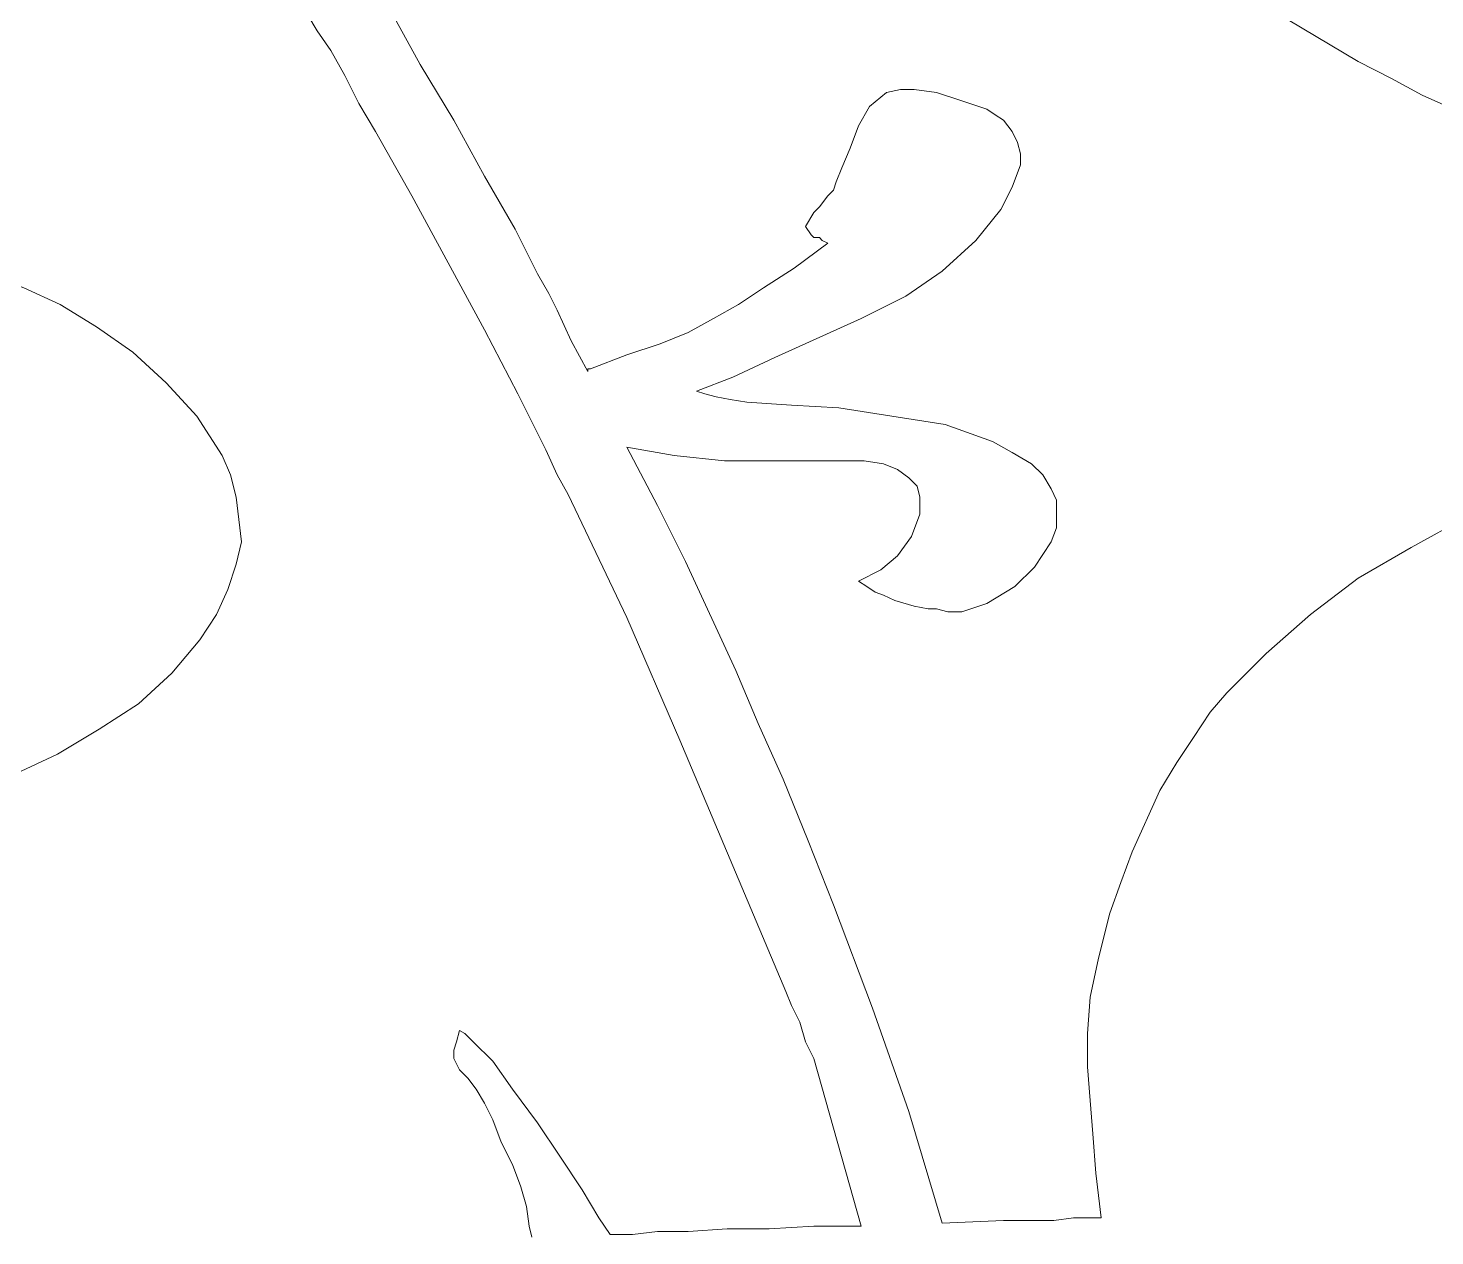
# Model space of a CAD drawing. Header units: centimetres. Extents: x -51 to 51, y -37 to 37.
# Drawn here: x -7.34 to 5.99, y 1.12 to 12.56 of the extents above; entities that cross this region are included whole.
import ezdxf

# ---------------------------------------------------------------- set-up
doc = ezdxf.new("R2010")
doc.units = ezdxf.units.CM
doc.header["$MEASUREMENT"] = 0
doc.layers.add('Layer 1', color=7, linetype='Continuous')

msp = doc.modelspace()

# ---------------------------------------------------------------- linework, layer by layer
at = {"layer": 'Layer 1', "lineweight": 9}
for points, knots in [([(-4.59962, 12.53097), (-4.59962, 12.53097), (-4.78468, 12.84821), (-4.78468, 12.84821), (-4.78468, 12.84821), (-4.78468, 12.84821), (-4.96973, 13.08614), (-4.96973, 13.08614), (-4.96973, 13.08614), (-4.96973, 13.08614), (-5.10192, 13.32406), (-5.10192, 13.32406), (-5.10192, 13.32406), (-5.10192, 13.32406), (-5.2341, 13.48268), (-5.2341, 13.48268), (-5.2341, 13.48268), (-5.2341, 13.48268), (-5.33985, 13.61487), (-5.33985, 13.61487), (-5.33985, 13.61487), (-5.33985, 13.61487), (-5.41916, 13.72061), (-5.41916, 13.72061), (-5.41916, 13.72061), (-5.41916, 13.72061), (-5.49846, 13.77348), (-5.49846, 13.77348), (-5.49846, 13.77348), (-5.49846, 13.77348), (-5.57777, 13.77348), (-5.57777, 13.77348), (-5.57777, 13.77348), (-5.57777, 13.77348), (-5.65708, 13.77348), (-5.65708, 13.77348), (-5.65708, 13.77348), (-5.65708, 13.77348), (-5.73639, 13.72061), (-5.73639, 13.72061), (-5.73639, 13.72061), (-5.73639, 13.72061), (-5.8157, 13.6413), (-5.8157, 13.6413), (-5.8157, 13.6413), (-5.8157, 13.6413), (-5.89501, 13.53556), (-5.89501, 13.53556), (-5.89501, 13.53556), (-5.89501, 13.53556), (-6.13294, 13.24475), (-6.13294, 13.24475), (-6.13294, 13.24475), (-6.13294, 13.24475), (-6.26512, 13.0597), (-6.26512, 13.0597), (-6.26512, 13.0597), (-6.26512, 13.0597), (-6.42374, 12.87464), (-6.42374, 12.87464)], [0, 0, 0, 0, 0.0625, 0.0625, 0.0625, 0.0625, 0.125, 0.125, 0.125, 0.125, 0.1875, 0.1875, 0.1875, 0.1875, 0.25, 0.25, 0.25, 0.25, 0.3125, 0.3125, 0.3125, 0.3125, 0.375, 0.375, 0.375, 0.375, 0.4375, 0.4375, 0.4375, 0.4375, 0.5, 0.5, 0.5, 0.5, 0.5625, 0.5625, 0.5625, 0.5625, 0.625, 0.625, 0.625, 0.625, 0.6875, 0.6875, 0.6875, 0.6875, 0.75, 0.75, 0.75, 0.75, 0.8125, 0.8125, 0.8125, 0.8125, 0.875, 0.875, 0.875, 0.875, 1, 1, 1, 1]), ([(-4.33526, 13.3505), (-4.33526, 13.3505), (-4.25595, 13.21832), (-4.25595, 13.21832), (-4.25595, 13.21832), (-4.25595, 13.21832), (-4.1502, 13.08614), (-4.1502, 13.08614), (-4.1502, 13.08614), (-4.1502, 13.08614), (-4.01802, 12.90108), (-4.01802, 12.90108), (-4.01802, 12.90108), (-4.01802, 12.90108), (-3.88584, 12.68959), (-3.88584, 12.68959), (-3.88584, 12.68959), (-3.88584, 12.68959), (-3.62147, 12.21373), (-3.62147, 12.21373), (-3.62147, 12.21373), (-3.62147, 12.21373), (-3.30424, 11.685), (-3.30424, 11.685), (-3.30424, 11.685), (-3.30424, 11.685), (-3.01344, 11.15627), (-3.01344, 11.15627), (-3.01344, 11.15627), (-3.01344, 11.15627), (-2.72263, 10.65398), (-2.72263, 10.65398), (-2.72263, 10.65398), (-2.72263, 10.65398), (-2.51114, 10.231), (-2.51114, 10.231), (-2.51114, 10.231), (-2.51114, 10.231), (-2.4054, 10.04594), (-2.4054, 10.04594), (-2.4054, 10.04594), (-2.4054, 10.04594), (-2.32609, 9.88732), (-2.32609, 9.88732)], [0, 0, 0, 0, 0.08333333, 0.08333333, 0.08333333, 0.08333333, 0.16666667, 0.16666667, 0.16666667, 0.16666667, 0.25, 0.25, 0.25, 0.25, 0.33333333, 0.33333333, 0.33333333, 0.33333333, 0.41666667, 0.41666667, 0.41666667, 0.41666667, 0.5, 0.5, 0.5, 0.5, 0.58333333, 0.58333333, 0.58333333, 0.58333333, 0.66666667, 0.66666667, 0.66666667, 0.66666667, 0.75, 0.75, 0.75, 0.75, 0.83333333, 0.83333333, 0.83333333, 0.83333333, 1, 1, 1, 1]), ([(-2.22034, 8.14251), (-2.22034, 8.14251), (-2.32609, 8.32757), (-2.32609, 8.32757), (-2.32609, 8.32757), (-2.32609, 8.32757), (-2.43183, 8.5655), (-2.43183, 8.5655), (-2.43183, 8.5655), (-2.43183, 8.5655), (-2.56402, 8.82986), (-2.56402, 8.82986), (-2.56402, 8.82986), (-2.56402, 8.82986), (-2.6962, 9.09423), (-2.6962, 9.09423), (-2.6962, 9.09423), (-2.6962, 9.09423), (-3.01344, 9.70227), (-3.01344, 9.70227), (-3.01344, 9.70227), (-3.01344, 9.70227), (-3.35711, 10.33674), (-3.35711, 10.33674), (-3.35711, 10.33674), (-3.35711, 10.33674), (-3.70078, 10.97122), (-3.70078, 10.97122), (-3.70078, 10.97122), (-3.70078, 10.97122), (-4.04446, 11.57926), (-4.04446, 11.57926), (-4.04446, 11.57926), (-4.04446, 11.57926), (-4.20308, 11.84362), (-4.20308, 11.84362), (-4.20308, 11.84362), (-4.20308, 11.84362), (-4.33526, 12.10799), (-4.33526, 12.10799), (-4.33526, 12.10799), (-4.33526, 12.10799), (-4.46744, 12.34591), (-4.46744, 12.34591), (-4.46744, 12.34591), (-4.46744, 12.34591), (-4.59962, 12.53097), (-4.59962, 12.53097)], [0, 0, 0, 0, 0.07692308, 0.07692308, 0.07692308, 0.07692308, 0.15384615, 0.15384615, 0.15384615, 0.15384615, 0.23076923, 0.23076923, 0.23076923, 0.23076923, 0.30769231, 0.30769231, 0.30769231, 0.30769231, 0.38461538, 0.38461538, 0.38461538, 0.38461538, 0.46153846, 0.46153846, 0.46153846, 0.46153846, 0.53846154, 0.53846154, 0.53846154, 0.53846154, 0.61538462, 0.61538462, 0.61538462, 0.61538462, 0.69230769, 0.69230769, 0.69230769, 0.69230769, 0.76923077, 0.76923077, 0.76923077, 0.76923077, 0.84615385, 0.84615385, 0.84615385, 0.84615385, 1, 1, 1, 1]), ([(5.86922, 11.92293), (5.86922, 11.92293), (5.57842, 12.08155), (5.57842, 12.08155), (5.57842, 12.08155), (5.57842, 12.08155), (5.26118, 12.24017), (5.26118, 12.24017), (5.26118, 12.24017), (5.26118, 12.24017), (4.60027, 12.63672), (4.60027, 12.63672)], [0, 0, 0, 0, 0.25, 0.25, 0.25, 0.25, 0.5, 0.5, 0.5, 0.5, 1, 1, 1, 1]), ([(0.44974, 11.42064), (0.44974, 11.42064), (0.52905, 11.63213), (0.52905, 11.63213), (0.52905, 11.63213), (0.52905, 11.63213), (0.6348, 11.81718), (0.6348, 11.81718), (0.6348, 11.81718), (0.6348, 11.81718), (0.79342, 11.94937), (0.79342, 11.94937), (0.79342, 11.94937), (0.79342, 11.94937), (0.9256, 11.9758), (0.9256, 11.9758), (0.9256, 11.9758), (0.9256, 11.9758), (1.05778, 11.9758), (1.05778, 11.9758)], [0, 0, 0, 0, 0.16666667, 0.16666667, 0.16666667, 0.16666667, 0.33333333, 0.33333333, 0.33333333, 0.33333333, 0.5, 0.5, 0.5, 0.5, 0.66666667, 0.66666667, 0.66666667, 0.66666667, 1, 1, 1, 1]), ([(1.05778, 11.9758), (1.05778, 11.9758), (1.26927, 11.94937), (1.26927, 11.94937), (1.26927, 11.94937), (1.26927, 11.94937), (1.5072, 11.87006), (1.5072, 11.87006), (1.5072, 11.87006), (1.5072, 11.87006), (1.74513, 11.79075), (1.74513, 11.79075), (1.74513, 11.79075), (1.74513, 11.79075), (1.82444, 11.73788), (1.82444, 11.73788), (1.82444, 11.73788), (1.82444, 11.73788), (1.90375, 11.685), (1.90375, 11.685)], [0, 0, 0, 0, 0.16666667, 0.16666667, 0.16666667, 0.16666667, 0.33333333, 0.33333333, 0.33333333, 0.33333333, 0.5, 0.5, 0.5, 0.5, 0.66666667, 0.66666667, 0.66666667, 0.66666667, 1, 1, 1, 1]), ([(10.60135, 10.5218), (10.60135, 10.5218), (9.38527, 10.78616), (9.38527, 10.78616), (9.38527, 10.78616), (9.38527, 10.78616), (8.1692, 11.1034), (8.1692, 11.1034), (8.1692, 11.1034), (8.1692, 11.1034), (7.56116, 11.28846), (7.56116, 11.28846), (7.56116, 11.28846), (7.56116, 11.28846), (6.95312, 11.47351), (6.95312, 11.47351), (6.95312, 11.47351), (6.95312, 11.47351), (6.39795, 11.685), (6.39795, 11.685), (6.39795, 11.685), (6.39795, 11.685), (5.86922, 11.92293), (5.86922, 11.92293)], [0, 0, 0, 0, 0.14285714, 0.14285714, 0.14285714, 0.14285714, 0.28571429, 0.28571429, 0.28571429, 0.28571429, 0.42857143, 0.42857143, 0.42857143, 0.42857143, 0.57142857, 0.57142857, 0.57142857, 0.57142857, 0.71428571, 0.71428571, 0.71428571, 0.71428571, 1, 1, 1, 1]), ([(1.90375, 11.685), (1.90375, 11.685), (1.98306, 11.57926), (1.98306, 11.57926), (1.98306, 11.57926), (1.98306, 11.57926), (2.03593, 11.47351), (2.03593, 11.47351), (2.03593, 11.47351), (2.03593, 11.47351), (2.06237, 11.36776), (2.06237, 11.36776), (2.06237, 11.36776), (2.06237, 11.36776), (2.06237, 11.26202), (2.06237, 11.26202), (2.06237, 11.26202), (2.06237, 11.26202), (1.98306, 11.05053), (1.98306, 11.05053), (1.98306, 11.05053), (1.98306, 11.05053), (1.87731, 10.83903), (1.87731, 10.83903)], [0, 0, 0, 0, 0.14285714, 0.14285714, 0.14285714, 0.14285714, 0.28571429, 0.28571429, 0.28571429, 0.28571429, 0.42857143, 0.42857143, 0.42857143, 0.42857143, 0.57142857, 0.57142857, 0.57142857, 0.57142857, 0.71428571, 0.71428571, 0.71428571, 0.71428571, 1, 1, 1, 1]), ([(0.02676, 10.68042), (0.02676, 10.68042), (0.10607, 10.8126), (0.10607, 10.8126), (0.10607, 10.8126), (0.10607, 10.8126), (0.15894, 10.86547), (0.15894, 10.86547), (0.15894, 10.86547), (0.15894, 10.86547), (0.23825, 10.97122), (0.23825, 10.97122), (0.23825, 10.97122), (0.23825, 10.97122), (0.29112, 11.02409), (0.29112, 11.02409), (0.29112, 11.02409), (0.29112, 11.02409), (0.31756, 11.1034), (0.31756, 11.1034), (0.31756, 11.1034), (0.31756, 11.1034), (0.37043, 11.23558), (0.37043, 11.23558), (0.37043, 11.23558), (0.37043, 11.23558), (0.44974, 11.42064), (0.44974, 11.42064)], [0, 0, 0, 0, 0.125, 0.125, 0.125, 0.125, 0.25, 0.25, 0.25, 0.25, 0.375, 0.375, 0.375, 0.375, 0.5, 0.5, 0.5, 0.5, 0.625, 0.625, 0.625, 0.625, 0.75, 0.75, 0.75, 0.75, 1, 1, 1, 1]), ([(1.87731, 10.83903), (1.87731, 10.83903), (1.63939, 10.54823), (1.63939, 10.54823), (1.63939, 10.54823), (1.63939, 10.54823), (1.32215, 10.25743), (1.32215, 10.25743), (1.32215, 10.25743), (1.32215, 10.25743), (0.97847, 10.0195), (0.97847, 10.0195), (0.97847, 10.0195), (0.97847, 10.0195), (0.55549, 9.80801), (0.55549, 9.80801), (0.55549, 9.80801), (0.55549, 9.80801), (-0.26404, 9.4379), (-0.26404, 9.4379), (-0.26404, 9.4379), (-0.26404, 9.4379), (-0.66059, 9.25285), (-0.66059, 9.25285), (-0.66059, 9.25285), (-0.66059, 9.25285), (-1.00426, 9.12066), (-1.00426, 9.12066)], [0, 0, 0, 0, 0.125, 0.125, 0.125, 0.125, 0.25, 0.25, 0.25, 0.25, 0.375, 0.375, 0.375, 0.375, 0.5, 0.5, 0.5, 0.5, 0.625, 0.625, 0.625, 0.625, 0.75, 0.75, 0.75, 0.75, 1, 1, 1, 1]), ([(0.23825, 10.5218), (0.23825, 10.5218), (0.18538, 10.54823), (0.18538, 10.54823), (0.18538, 10.54823), (0.18538, 10.54823), (0.15894, 10.57467), (0.15894, 10.57467), (0.15894, 10.57467), (0.15894, 10.57467), (0.10607, 10.57467), (0.10607, 10.57467), (0.10607, 10.57467), (0.10607, 10.57467), (0.07963, 10.60111), (0.07963, 10.60111), (0.07963, 10.60111), (0.07963, 10.60111), (0.02676, 10.68042), (0.02676, 10.68042)], [0, 0, 0, 0, 0.16666667, 0.16666667, 0.16666667, 0.16666667, 0.33333333, 0.33333333, 0.33333333, 0.33333333, 0.5, 0.5, 0.5, 0.5, 0.66666667, 0.66666667, 0.66666667, 0.66666667, 1, 1, 1, 1]), ([(-2.00885, 9.33216), (-2.00885, 9.33216), (-1.66517, 9.46434), (-1.66517, 9.46434), (-1.66517, 9.46434), (-1.66517, 9.46434), (-1.34794, 9.57008), (-1.34794, 9.57008), (-1.34794, 9.57008), (-1.34794, 9.57008), (-1.08357, 9.67583), (-1.08357, 9.67583), (-1.08357, 9.67583), (-1.08357, 9.67583), (-0.84564, 9.80801), (-0.84564, 9.80801), (-0.84564, 9.80801), (-0.84564, 9.80801), (-0.60772, 9.94019), (-0.60772, 9.94019), (-0.60772, 9.94019), (-0.60772, 9.94019), (-0.36979, 10.09881), (-0.36979, 10.09881), (-0.36979, 10.09881), (-0.36979, 10.09881), (-0.07899, 10.28387), (-0.07899, 10.28387), (-0.07899, 10.28387), (-0.07899, 10.28387), (0.23825, 10.5218), (0.23825, 10.5218)], [0, 0, 0, 0, 0.11111111, 0.11111111, 0.11111111, 0.11111111, 0.22222222, 0.22222222, 0.22222222, 0.22222222, 0.33333333, 0.33333333, 0.33333333, 0.33333333, 0.44444444, 0.44444444, 0.44444444, 0.44444444, 0.55555556, 0.55555556, 0.55555556, 0.55555556, 0.66666667, 0.66666667, 0.66666667, 0.66666667, 0.77777778, 0.77777778, 0.77777778, 0.77777778, 1, 1, 1, 1]), ([(-10.86507, 8.14251), (-10.86507, 8.14251), (-10.78576, 8.5655), (-10.78576, 8.5655), (-10.78576, 8.5655), (-10.78576, 8.5655), (-10.68002, 8.93561), (-10.68002, 8.93561), (-10.68002, 8.93561), (-10.68002, 8.93561), (-10.5214, 9.25285), (-10.5214, 9.25285), (-10.5214, 9.25285), (-10.5214, 9.25285), (-10.33634, 9.54365), (-10.33634, 9.54365), (-10.33634, 9.54365), (-10.33634, 9.54365), (-10.12485, 9.78158), (-10.12485, 9.78158), (-10.12485, 9.78158), (-10.12485, 9.78158), (-9.88692, 9.99307), (-9.88692, 9.99307), (-9.88692, 9.99307), (-9.88692, 9.99307), (-9.62256, 10.15169), (-9.62256, 10.15169), (-9.62256, 10.15169), (-9.62256, 10.15169), (-9.35819, 10.28387), (-9.35819, 10.28387), (-9.35819, 10.28387), (-9.35819, 10.28387), (-9.04095, 10.36318), (-9.04095, 10.36318), (-9.04095, 10.36318), (-9.04095, 10.36318), (-8.72372, 10.38961), (-8.72372, 10.38961), (-8.72372, 10.38961), (-8.72372, 10.38961), (-8.40648, 10.38961), (-8.40648, 10.38961), (-8.40648, 10.38961), (-8.40648, 10.38961), (-8.0628, 10.33674), (-8.0628, 10.33674), (-8.0628, 10.33674), (-8.0628, 10.33674), (-7.71913, 10.231), (-7.71913, 10.231), (-7.71913, 10.231), (-7.71913, 10.231), (-7.37545, 10.09881), (-7.37545, 10.09881), (-7.37545, 10.09881), (-7.37545, 10.09881), (-7.03178, 9.94019), (-7.03178, 9.94019), (-7.03178, 9.94019), (-7.03178, 9.94019), (-6.68811, 9.7287), (-6.68811, 9.7287)], [0, 0, 0, 0, 0.05882353, 0.05882353, 0.05882353, 0.05882353, 0.11764706, 0.11764706, 0.11764706, 0.11764706, 0.17647059, 0.17647059, 0.17647059, 0.17647059, 0.23529412, 0.23529412, 0.23529412, 0.23529412, 0.29411765, 0.29411765, 0.29411765, 0.29411765, 0.35294118, 0.35294118, 0.35294118, 0.35294118, 0.41176471, 0.41176471, 0.41176471, 0.41176471, 0.47058824, 0.47058824, 0.47058824, 0.47058824, 0.52941176, 0.52941176, 0.52941176, 0.52941176, 0.58823529, 0.58823529, 0.58823529, 0.58823529, 0.64705882, 0.64705882, 0.64705882, 0.64705882, 0.70588235, 0.70588235, 0.70588235, 0.70588235, 0.76470588, 0.76470588, 0.76470588, 0.76470588, 0.82352941, 0.82352941, 0.82352941, 0.82352941, 0.88235294, 0.88235294, 0.88235294, 0.88235294, 1, 1, 1, 1]), ([(-2.32609, 9.88732), (-2.32609, 9.88732), (-2.1939, 9.59652), (-2.1939, 9.59652), (-2.1939, 9.59652), (-2.1939, 9.59652), (-2.03529, 9.30572), (-2.03529, 9.30572)], [0, 0, 0, 0, 0.33333333, 0.33333333, 0.33333333, 0.33333333, 1, 1, 1, 1]), ([(-6.68811, 9.7287), (-6.68811, 9.7287), (-6.34443, 9.49077), (-6.34443, 9.49077), (-6.34443, 9.49077), (-6.34443, 9.49077), (-6.02719, 9.19997), (-6.02719, 9.19997), (-6.02719, 9.19997), (-6.02719, 9.19997), (-5.73639, 8.88274), (-5.73639, 8.88274), (-5.73639, 8.88274), (-5.73639, 8.88274), (-5.49846, 8.51262), (-5.49846, 8.51262), (-5.49846, 8.51262), (-5.49846, 8.51262), (-5.41916, 8.32757), (-5.41916, 8.32757), (-5.41916, 8.32757), (-5.41916, 8.32757), (-5.36628, 8.11608), (-5.36628, 8.11608), (-5.36628, 8.11608), (-5.36628, 8.11608), (-5.33985, 7.90459), (-5.33985, 7.90459), (-5.33985, 7.90459), (-5.33985, 7.90459), (-5.31341, 7.69309), (-5.31341, 7.69309), (-5.31341, 7.69309), (-5.31341, 7.69309), (-5.36628, 7.4816), (-5.36628, 7.4816), (-5.36628, 7.4816), (-5.36628, 7.4816), (-5.44559, 7.24367), (-5.44559, 7.24367), (-5.44559, 7.24367), (-5.44559, 7.24367), (-5.55134, 7.00575), (-5.55134, 7.00575), (-5.55134, 7.00575), (-5.55134, 7.00575), (-5.70996, 6.76782), (-5.70996, 6.76782)], [0, 0, 0, 0, 0.07692308, 0.07692308, 0.07692308, 0.07692308, 0.15384615, 0.15384615, 0.15384615, 0.15384615, 0.23076923, 0.23076923, 0.23076923, 0.23076923, 0.30769231, 0.30769231, 0.30769231, 0.30769231, 0.38461538, 0.38461538, 0.38461538, 0.38461538, 0.46153846, 0.46153846, 0.46153846, 0.46153846, 0.53846154, 0.53846154, 0.53846154, 0.53846154, 0.61538462, 0.61538462, 0.61538462, 0.61538462, 0.69230769, 0.69230769, 0.69230769, 0.69230769, 0.76923077, 0.76923077, 0.76923077, 0.76923077, 0.84615385, 0.84615385, 0.84615385, 0.84615385, 1, 1, 1, 1]), ([(-2.03529, 9.30572), (-2.03529, 9.30572), (-2.03529, 9.33216), (-2.03529, 9.33216), (-2.03529, 9.33216), (-2.03529, 9.33216), (-2.00885, 9.33216), (-2.00885, 9.33216)], [0, 0, 0, 0, 0.33333333, 0.33333333, 0.33333333, 0.33333333, 1, 1, 1, 1]), ([(-1.00426, 9.12066), (-1.00426, 9.12066), (-0.92495, 9.09423), (-0.92495, 9.09423), (-0.92495, 9.09423), (-0.92495, 9.09423), (-0.81921, 9.06779), (-0.81921, 9.06779), (-0.81921, 9.06779), (-0.81921, 9.06779), (-0.68702, 9.04135), (-0.68702, 9.04135), (-0.68702, 9.04135), (-0.68702, 9.04135), (-0.52841, 9.01492), (-0.52841, 9.01492), (-0.52841, 9.01492), (-0.52841, 9.01492), (-0.10542, 8.98848), (-0.10542, 8.98848), (-0.10542, 8.98848), (-0.10542, 8.98848), (0.344, 8.96204), (0.344, 8.96204), (0.344, 8.96204), (0.344, 8.96204), (0.84629, 8.88274), (0.84629, 8.88274), (0.84629, 8.88274), (0.84629, 8.88274), (1.34858, 8.80343), (1.34858, 8.80343), (1.34858, 8.80343), (1.34858, 8.80343), (1.798, 8.64481), (1.798, 8.64481), (1.798, 8.64481), (1.798, 8.64481), (1.98306, 8.53906), (1.98306, 8.53906), (1.98306, 8.53906), (1.98306, 8.53906), (2.16812, 8.43332), (2.16812, 8.43332)], [0, 0, 0, 0, 0.08333333, 0.08333333, 0.08333333, 0.08333333, 0.16666667, 0.16666667, 0.16666667, 0.16666667, 0.25, 0.25, 0.25, 0.25, 0.33333333, 0.33333333, 0.33333333, 0.33333333, 0.41666667, 0.41666667, 0.41666667, 0.41666667, 0.5, 0.5, 0.5, 0.5, 0.58333333, 0.58333333, 0.58333333, 0.58333333, 0.66666667, 0.66666667, 0.66666667, 0.66666667, 0.75, 0.75, 0.75, 0.75, 0.83333333, 0.83333333, 0.83333333, 0.83333333, 1, 1, 1, 1]), ([(1.11066, 7.95746), (1.11066, 7.95746), (1.11066, 8.11608), (1.11066, 8.11608), (1.11066, 8.11608), (1.11066, 8.11608), (1.08422, 8.22182), (1.08422, 8.22182), (1.08422, 8.22182), (1.08422, 8.22182), (1.00491, 8.30113), (1.00491, 8.30113), (1.00491, 8.30113), (1.00491, 8.30113), (0.89916, 8.38044), (0.89916, 8.38044), (0.89916, 8.38044), (0.89916, 8.38044), (0.76698, 8.43332), (0.76698, 8.43332), (0.76698, 8.43332), (0.76698, 8.43332), (0.58193, 8.45975), (0.58193, 8.45975), (0.58193, 8.45975), (0.58193, 8.45975), (0.21182, 8.45975), (0.21182, 8.45975), (0.21182, 8.45975), (0.21182, 8.45975), (-0.26404, 8.45975), (-0.26404, 8.45975), (-0.26404, 8.45975), (-0.26404, 8.45975), (-0.7399, 8.45975), (-0.7399, 8.45975), (-0.7399, 8.45975), (-0.7399, 8.45975), (-1.21575, 8.51262), (-1.21575, 8.51262), (-1.21575, 8.51262), (-1.21575, 8.51262), (-1.66517, 8.59193), (-1.66517, 8.59193)], [0, 0, 0, 0, 0.08333333, 0.08333333, 0.08333333, 0.08333333, 0.16666667, 0.16666667, 0.16666667, 0.16666667, 0.25, 0.25, 0.25, 0.25, 0.33333333, 0.33333333, 0.33333333, 0.33333333, 0.41666667, 0.41666667, 0.41666667, 0.41666667, 0.5, 0.5, 0.5, 0.5, 0.58333333, 0.58333333, 0.58333333, 0.58333333, 0.66666667, 0.66666667, 0.66666667, 0.66666667, 0.75, 0.75, 0.75, 0.75, 0.83333333, 0.83333333, 0.83333333, 0.83333333, 1, 1, 1, 1]), ([(-1.66517, 8.59193), (-1.66517, 8.59193), (-1.37437, 8.03677), (-1.37437, 8.03677), (-1.37437, 8.03677), (-1.37437, 8.03677), (-1.11001, 7.50804), (-1.11001, 7.50804), (-1.11001, 7.50804), (-1.11001, 7.50804), (-0.63415, 6.47702), (-0.63415, 6.47702), (-0.63415, 6.47702), (-0.63415, 6.47702), (-0.42266, 5.97472), (-0.42266, 5.97472), (-0.42266, 5.97472), (-0.42266, 5.97472), (-0.18473, 5.44599), (-0.18473, 5.44599), (-0.18473, 5.44599), (-0.18473, 5.44599), (0.0532, 4.86439), (0.0532, 4.86439), (0.0532, 4.86439), (0.0532, 4.86439), (0.29112, 4.25635), (0.29112, 4.25635)], [0, 0, 0, 0, 0.125, 0.125, 0.125, 0.125, 0.25, 0.25, 0.25, 0.25, 0.375, 0.375, 0.375, 0.375, 0.5, 0.5, 0.5, 0.5, 0.625, 0.625, 0.625, 0.625, 0.75, 0.75, 0.75, 0.75, 1, 1, 1, 1]), ([(2.16812, 8.43332), (2.16812, 8.43332), (2.27386, 8.32757), (2.27386, 8.32757), (2.27386, 8.32757), (2.27386, 8.32757), (2.35317, 8.19539), (2.35317, 8.19539), (2.35317, 8.19539), (2.35317, 8.19539), (2.40604, 8.08964), (2.40604, 8.08964), (2.40604, 8.08964), (2.40604, 8.08964), (2.40604, 7.95746), (2.40604, 7.95746), (2.40604, 7.95746), (2.40604, 7.95746), (2.40604, 7.82528), (2.40604, 7.82528), (2.40604, 7.82528), (2.40604, 7.82528), (2.35317, 7.69309), (2.35317, 7.69309), (2.35317, 7.69309), (2.35317, 7.69309), (2.19455, 7.45517), (2.19455, 7.45517), (2.19455, 7.45517), (2.19455, 7.45517), (2.0095, 7.27011), (2.0095, 7.27011), (2.0095, 7.27011), (2.0095, 7.27011), (1.74513, 7.11149), (1.74513, 7.11149), (1.74513, 7.11149), (1.74513, 7.11149), (1.5072, 7.03218), (1.5072, 7.03218), (1.5072, 7.03218), (1.5072, 7.03218), (1.37502, 7.03218), (1.37502, 7.03218), (1.37502, 7.03218), (1.37502, 7.03218), (1.26927, 7.05862), (1.26927, 7.05862)], [0, 0, 0, 0, 0.07692308, 0.07692308, 0.07692308, 0.07692308, 0.15384615, 0.15384615, 0.15384615, 0.15384615, 0.23076923, 0.23076923, 0.23076923, 0.23076923, 0.30769231, 0.30769231, 0.30769231, 0.30769231, 0.38461538, 0.38461538, 0.38461538, 0.38461538, 0.46153846, 0.46153846, 0.46153846, 0.46153846, 0.53846154, 0.53846154, 0.53846154, 0.53846154, 0.61538462, 0.61538462, 0.61538462, 0.61538462, 0.69230769, 0.69230769, 0.69230769, 0.69230769, 0.76923077, 0.76923077, 0.76923077, 0.76923077, 0.84615385, 0.84615385, 0.84615385, 0.84615385, 1, 1, 1, 1]), ([(4.01867, 6.26552), (4.01867, 6.26552), (4.38878, 6.63563), (4.38878, 6.63563), (4.38878, 6.63563), (4.38878, 6.63563), (4.81176, 7.00575), (4.81176, 7.00575), (4.81176, 7.00575), (4.81176, 7.00575), (5.26118, 7.34942), (5.26118, 7.34942), (5.26118, 7.34942), (5.26118, 7.34942), (5.76348, 7.64022), (5.76348, 7.64022), (5.76348, 7.64022), (5.76348, 7.64022), (6.29221, 7.93102), (6.29221, 7.93102), (6.29221, 7.93102), (6.29221, 7.93102), (6.90025, 8.16895), (6.90025, 8.16895), (6.90025, 8.16895), (6.90025, 8.16895), (7.53472, 8.35401), (7.53472, 8.35401), (7.53472, 8.35401), (7.53472, 8.35401), (8.24851, 8.51262), (8.24851, 8.51262)], [0, 0, 0, 0, 0.11111111, 0.11111111, 0.11111111, 0.11111111, 0.22222222, 0.22222222, 0.22222222, 0.22222222, 0.33333333, 0.33333333, 0.33333333, 0.33333333, 0.44444444, 0.44444444, 0.44444444, 0.44444444, 0.55555556, 0.55555556, 0.55555556, 0.55555556, 0.66666667, 0.66666667, 0.66666667, 0.66666667, 0.77777778, 0.77777778, 0.77777778, 0.77777778, 1, 1, 1, 1]), ([(-0.1583, 3.43682), (-0.1583, 3.43682), (-1.16288, 5.8161), (-1.16288, 5.8161), (-1.16288, 5.8161), (-1.16288, 5.8161), (-1.66517, 6.97931), (-1.66517, 6.97931), (-1.66517, 6.97931), (-1.66517, 6.97931), (-2.22034, 8.14251), (-2.22034, 8.14251)], [0, 0, 0, 0, 0.25, 0.25, 0.25, 0.25, 0.5, 0.5, 0.5, 0.5, 1, 1, 1, 1]), ([(0.52905, 7.32298), (0.52905, 7.32298), (0.74055, 7.42873), (0.74055, 7.42873), (0.74055, 7.42873), (0.74055, 7.42873), (0.89916, 7.56091), (0.89916, 7.56091), (0.89916, 7.56091), (0.89916, 7.56091), (1.03135, 7.74597), (1.03135, 7.74597), (1.03135, 7.74597), (1.03135, 7.74597), (1.11066, 7.95746), (1.11066, 7.95746)], [0, 0, 0, 0, 0.2, 0.2, 0.2, 0.2, 0.4, 0.4, 0.4, 0.4, 0.6, 0.6, 0.6, 0.6, 1, 1, 1, 1]), ([(0.87273, 7.13793), (0.87273, 7.13793), (0.76698, 7.1908), (0.76698, 7.1908), (0.76698, 7.1908), (0.76698, 7.1908), (0.68767, 7.21724), (0.68767, 7.21724), (0.68767, 7.21724), (0.68767, 7.21724), (0.60836, 7.27011), (0.60836, 7.27011), (0.60836, 7.27011), (0.60836, 7.27011), (0.52905, 7.32298), (0.52905, 7.32298)], [0, 0, 0, 0, 0.2, 0.2, 0.2, 0.2, 0.4, 0.4, 0.4, 0.4, 0.6, 0.6, 0.6, 0.6, 1, 1, 1, 1]), ([(1.26927, 7.05862), (1.26927, 7.05862), (1.24284, 7.05862), (1.24284, 7.05862), (1.24284, 7.05862), (1.24284, 7.05862), (1.18997, 7.05862), (1.18997, 7.05862), (1.18997, 7.05862), (1.18997, 7.05862), (1.05778, 7.08505), (1.05778, 7.08505), (1.05778, 7.08505), (1.05778, 7.08505), (0.87273, 7.13793), (0.87273, 7.13793)], [0, 0, 0, 0, 0.2, 0.2, 0.2, 0.2, 0.4, 0.4, 0.4, 0.4, 0.6, 0.6, 0.6, 0.6, 1, 1, 1, 1]), ([(-5.70996, 6.76782), (-5.70996, 6.76782), (-5.97432, 6.45058), (-5.97432, 6.45058), (-5.97432, 6.45058), (-5.97432, 6.45058), (-6.29156, 6.15978), (-6.29156, 6.15978), (-6.29156, 6.15978), (-6.29156, 6.15978), (-6.66167, 5.92185), (-6.66167, 5.92185), (-6.66167, 5.92185), (-6.66167, 5.92185), (-7.05822, 5.68392), (-7.05822, 5.68392), (-7.05822, 5.68392), (-7.05822, 5.68392), (-7.45476, 5.49887), (-7.45476, 5.49887), (-7.45476, 5.49887), (-7.45476, 5.49887), (-7.87775, 5.31381), (-7.87775, 5.31381), (-7.87775, 5.31381), (-7.87775, 5.31381), (-8.72372, 5.04945), (-8.72372, 5.04945)], [0, 0, 0, 0, 0.125, 0.125, 0.125, 0.125, 0.25, 0.25, 0.25, 0.25, 0.375, 0.375, 0.375, 0.375, 0.5, 0.5, 0.5, 0.5, 0.625, 0.625, 0.625, 0.625, 0.75, 0.75, 0.75, 0.75, 1, 1, 1, 1]), ([(2.90834, 4.17704), (2.90834, 4.17704), (3.01408, 4.46784), (3.01408, 4.46784), (3.01408, 4.46784), (3.01408, 4.46784), (3.11983, 4.75864), (3.11983, 4.75864), (3.11983, 4.75864), (3.11983, 4.75864), (3.38419, 5.34025), (3.38419, 5.34025), (3.38419, 5.34025), (3.38419, 5.34025), (3.54281, 5.60461), (3.54281, 5.60461), (3.54281, 5.60461), (3.54281, 5.60461), (3.70143, 5.84254), (3.70143, 5.84254), (3.70143, 5.84254), (3.70143, 5.84254), (3.86005, 6.08047), (3.86005, 6.08047), (3.86005, 6.08047), (3.86005, 6.08047), (4.01867, 6.26552), (4.01867, 6.26552)], [0, 0, 0, 0, 0.125, 0.125, 0.125, 0.125, 0.25, 0.25, 0.25, 0.25, 0.375, 0.375, 0.375, 0.375, 0.5, 0.5, 0.5, 0.5, 0.625, 0.625, 0.625, 0.625, 0.75, 0.75, 0.75, 0.75, 1, 1, 1, 1]), ([(0.29112, 4.25635), (0.29112, 4.25635), (0.66124, 3.2782), (0.66124, 3.2782), (0.66124, 3.2782), (0.66124, 3.2782), (1.00491, 2.30005), (1.00491, 2.30005)], [0, 0, 0, 0, 0.33333333, 0.33333333, 0.33333333, 0.33333333, 1, 1, 1, 1]), ([(2.82903, 1.29546), (2.82903, 1.29546), (2.77615, 1.71845), (2.77615, 1.71845), (2.77615, 1.71845), (2.77615, 1.71845), (2.74972, 2.08856), (2.74972, 2.08856), (2.74972, 2.08856), (2.74972, 2.08856), (2.72328, 2.4058), (2.72328, 2.4058), (2.72328, 2.4058), (2.72328, 2.4058), (2.69684, 2.72303), (2.69684, 2.72303), (2.69684, 2.72303), (2.69684, 2.72303), (2.69684, 3.04027), (2.69684, 3.04027), (2.69684, 3.04027), (2.69684, 3.04027), (2.72328, 3.38395), (2.72328, 3.38395), (2.72328, 3.38395), (2.72328, 3.38395), (2.80259, 3.75406), (2.80259, 3.75406), (2.80259, 3.75406), (2.80259, 3.75406), (2.90834, 4.17704), (2.90834, 4.17704)], [0, 0, 0, 0, 0.11111111, 0.11111111, 0.11111111, 0.11111111, 0.22222222, 0.22222222, 0.22222222, 0.22222222, 0.33333333, 0.33333333, 0.33333333, 0.33333333, 0.44444444, 0.44444444, 0.44444444, 0.44444444, 0.55555556, 0.55555556, 0.55555556, 0.55555556, 0.66666667, 0.66666667, 0.66666667, 0.66666667, 0.77777778, 0.77777778, 0.77777778, 0.77777778, 1, 1, 1, 1]), ([(0.10607, 2.80234), (0.10607, 2.80234), (0.02676, 2.96096), (0.02676, 2.96096), (0.02676, 2.96096), (0.02676, 2.96096), (-0.02611, 3.14602), (-0.02611, 3.14602), (-0.02611, 3.14602), (-0.02611, 3.14602), (-0.10542, 3.30464), (-0.10542, 3.30464), (-0.10542, 3.30464), (-0.10542, 3.30464), (-0.1583, 3.43682), (-0.1583, 3.43682)], [0, 0, 0, 0, 0.2, 0.2, 0.2, 0.2, 0.4, 0.4, 0.4, 0.4, 0.6, 0.6, 0.6, 0.6, 1, 1, 1, 1]), ([(-3.25136, 2.6966), (-3.25136, 2.6966), (-3.30424, 2.80234), (-3.30424, 2.80234), (-3.30424, 2.80234), (-3.30424, 2.80234), (-3.30424, 2.88165), (-3.30424, 2.88165), (-3.30424, 2.88165), (-3.30424, 2.88165), (-3.2778, 2.96096), (-3.2778, 2.96096), (-3.2778, 2.96096), (-3.2778, 2.96096), (-3.25136, 3.06671), (-3.25136, 3.06671)], [0, 0, 0, 0, 0.2, 0.2, 0.2, 0.2, 0.4, 0.4, 0.4, 0.4, 0.6, 0.6, 0.6, 0.6, 1, 1, 1, 1]), ([(-3.25136, 3.06671), (-3.25136, 3.06671), (-3.19849, 3.04027), (-3.19849, 3.04027), (-3.19849, 3.04027), (-3.19849, 3.04027), (-3.11918, 2.96096), (-3.11918, 2.96096), (-3.11918, 2.96096), (-3.11918, 2.96096), (-2.93413, 2.77591), (-2.93413, 2.77591), (-2.93413, 2.77591), (-2.93413, 2.77591), (-2.74907, 2.51154), (-2.74907, 2.51154), (-2.74907, 2.51154), (-2.74907, 2.51154), (-2.51114, 2.19431), (-2.51114, 2.19431), (-2.51114, 2.19431), (-2.51114, 2.19431), (-2.29965, 1.87707), (-2.29965, 1.87707), (-2.29965, 1.87707), (-2.29965, 1.87707), (-2.08816, 1.55983), (-2.08816, 1.55983), (-2.08816, 1.55983), (-2.08816, 1.55983), (-1.92954, 1.29546), (-1.92954, 1.29546), (-1.92954, 1.29546), (-1.92954, 1.29546), (-1.87667, 1.21616), (-1.87667, 1.21616), (-1.87667, 1.21616), (-1.87667, 1.21616), (-1.82379, 1.13685), (-1.82379, 1.13685)], [0, 0, 0, 0, 0.09090909, 0.09090909, 0.09090909, 0.09090909, 0.18181818, 0.18181818, 0.18181818, 0.18181818, 0.27272727, 0.27272727, 0.27272727, 0.27272727, 0.36363636, 0.36363636, 0.36363636, 0.36363636, 0.45454545, 0.45454545, 0.45454545, 0.45454545, 0.54545455, 0.54545455, 0.54545455, 0.54545455, 0.63636364, 0.63636364, 0.63636364, 0.63636364, 0.72727273, 0.72727273, 0.72727273, 0.72727273, 0.81818182, 0.81818182, 0.81818182, 0.81818182, 1, 1, 1, 1]), ([(-3.09274, 2.51154), (-3.09274, 2.51154), (-3.17205, 2.61729), (-3.17205, 2.61729), (-3.17205, 2.61729), (-3.17205, 2.61729), (-3.25136, 2.6966), (-3.25136, 2.6966)], [0, 0, 0, 0, 0.33333333, 0.33333333, 0.33333333, 0.33333333, 1, 1, 1, 1]), ([(-2.56402, 1.11041), (-2.56402, 1.11041), (-2.59045, 1.21616), (-2.59045, 1.21616), (-2.59045, 1.21616), (-2.59045, 1.21616), (-2.61689, 1.40121), (-2.61689, 1.40121), (-2.61689, 1.40121), (-2.61689, 1.40121), (-2.66976, 1.58627), (-2.66976, 1.58627), (-2.66976, 1.58627), (-2.66976, 1.58627), (-2.74907, 1.79776), (-2.74907, 1.79776), (-2.74907, 1.79776), (-2.74907, 1.79776), (-2.85482, 2.00925), (-2.85482, 2.00925), (-2.85482, 2.00925), (-2.85482, 2.00925), (-2.93413, 2.22074), (-2.93413, 2.22074), (-2.93413, 2.22074), (-2.93413, 2.22074), (-3.01344, 2.37936), (-3.01344, 2.37936), (-3.01344, 2.37936), (-3.01344, 2.37936), (-3.09274, 2.51154), (-3.09274, 2.51154)], [0, 0, 0, 0, 0.11111111, 0.11111111, 0.11111111, 0.11111111, 0.22222222, 0.22222222, 0.22222222, 0.22222222, 0.33333333, 0.33333333, 0.33333333, 0.33333333, 0.44444444, 0.44444444, 0.44444444, 0.44444444, 0.55555556, 0.55555556, 0.55555556, 0.55555556, 0.66666667, 0.66666667, 0.66666667, 0.66666667, 0.77777778, 0.77777778, 0.77777778, 0.77777778, 1, 1, 1, 1]), ([(-1.82379, 1.13685), (-1.82379, 1.13685), (-1.79736, 1.13685), (-1.79736, 1.13685), (-1.79736, 1.13685), (-1.79736, 1.13685), (-1.77092, 1.13685), (-1.77092, 1.13685), (-1.77092, 1.13685), (-1.77092, 1.13685), (-1.6123, 1.13685), (-1.6123, 1.13685), (-1.6123, 1.13685), (-1.6123, 1.13685), (-1.37437, 1.16328), (-1.37437, 1.16328), (-1.37437, 1.16328), (-1.37437, 1.16328), (-1.08357, 1.16328), (-1.08357, 1.16328), (-1.08357, 1.16328), (-1.08357, 1.16328), (-0.71346, 1.18972), (-0.71346, 1.18972), (-0.71346, 1.18972), (-0.71346, 1.18972), (-0.31691, 1.18972), (-0.31691, 1.18972), (-0.31691, 1.18972), (-0.31691, 1.18972), (0.10607, 1.21616), (0.10607, 1.21616), (0.10607, 1.21616), (0.10607, 1.21616), (0.55549, 1.21616), (0.55549, 1.21616)], [0, 0, 0, 0, 0.1, 0.1, 0.1, 0.1, 0.2, 0.2, 0.2, 0.2, 0.3, 0.3, 0.3, 0.3, 0.4, 0.4, 0.4, 0.4, 0.5, 0.5, 0.5, 0.5, 0.6, 0.6, 0.6, 0.6, 0.7, 0.7, 0.7, 0.7, 0.8, 0.8, 0.8, 0.8, 1, 1, 1, 1]), ([(1.32215, 1.24259), (1.32215, 1.24259), (1.90375, 1.26903), (1.90375, 1.26903), (1.90375, 1.26903), (1.90375, 1.26903), (2.16812, 1.26903), (2.16812, 1.26903), (2.16812, 1.26903), (2.16812, 1.26903), (2.37961, 1.26903), (2.37961, 1.26903), (2.37961, 1.26903), (2.37961, 1.26903), (2.56466, 1.29546), (2.56466, 1.29546), (2.56466, 1.29546), (2.56466, 1.29546), (2.69684, 1.29546), (2.69684, 1.29546), (2.69684, 1.29546), (2.69684, 1.29546), (2.80259, 1.29546), (2.80259, 1.29546), (2.80259, 1.29546), (2.80259, 1.29546), (2.82903, 1.29546), (2.82903, 1.29546)], [0, 0, 0, 0, 0.125, 0.125, 0.125, 0.125, 0.25, 0.25, 0.25, 0.25, 0.375, 0.375, 0.375, 0.375, 0.5, 0.5, 0.5, 0.5, 0.625, 0.625, 0.625, 0.625, 0.75, 0.75, 0.75, 0.75, 1, 1, 1, 1])]:
    msp.add_open_spline(points, degree=3, knots=knots, dxfattribs=at)
for points in [[(0.55549, 1.21616), (0.55549, 1.21616), (0.10607, 2.80234), (0.10607, 2.80234)], [(1.00491, 2.30005), (1.00491, 2.30005), (1.32215, 1.24259), (1.32215, 1.24259)]]:
    msp.add_open_spline(points, degree=3, dxfattribs=at)

doc.saveas('drawing.dxf')
